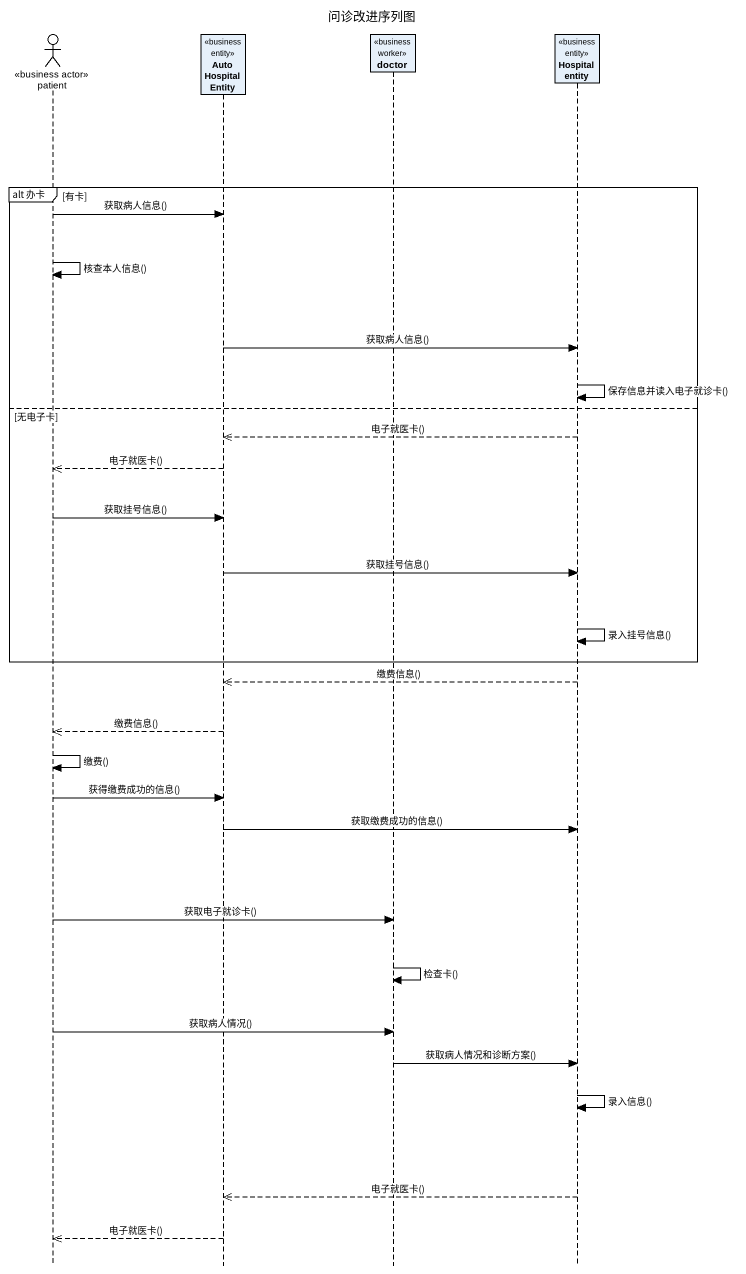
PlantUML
@startuml
title 问诊改进序列图
hide footbox
actor patient <<business actor>>
participant "Auto Hospital Entity" as Auto_Hospital_Entity <<business entity>>
participant doctor <<business worker>>
participant "Hospital entity" as Hospital_entity <<business entity>>

group alt 办卡 [有卡]
  patient -> Auto_Hospital_Entity : 获取病人信息()
  patient -> patient : 核查本人信息()
  Auto_Hospital_Entity -> Hospital_entity : 获取病人信息()
  Hospital_entity -> Hospital_entity : 保存信息并读入电子就诊卡()
else 无电子卡
  Hospital_entity -->> Auto_Hospital_Entity : 电子就医卡()
  Auto_Hospital_Entity -->> patient : 电子就医卡()
  patient -> Auto_Hospital_Entity : 获取挂号信息()
  Auto_Hospital_Entity -> Hospital_entity : 获取挂号信息()
  Hospital_entity -> Hospital_entity : 录入挂号信息()
end
Hospital_entity -->> Auto_Hospital_Entity : 缴费信息()
Auto_Hospital_Entity -->> patient : 缴费信息()
patient -> patient : 缴费()
patient -> Auto_Hospital_Entity : 获得缴费成功的信息()
Auto_Hospital_Entity -> Hospital_entity : 获取缴费成功的信息()
patient -> doctor : 获取电子就诊卡()
doctor -> doctor : 检查卡()
patient -> doctor : 获取病人情况()
doctor -> Hospital_entity : 获取病人情况和诊断方案()
Hospital_entity -> Hospital_entity : 录入信息()
Hospital_entity -->> Auto_Hospital_Entity : 电子就医卡()
Auto_Hospital_Entity -->> patient : 电子就医卡()
@enduml
